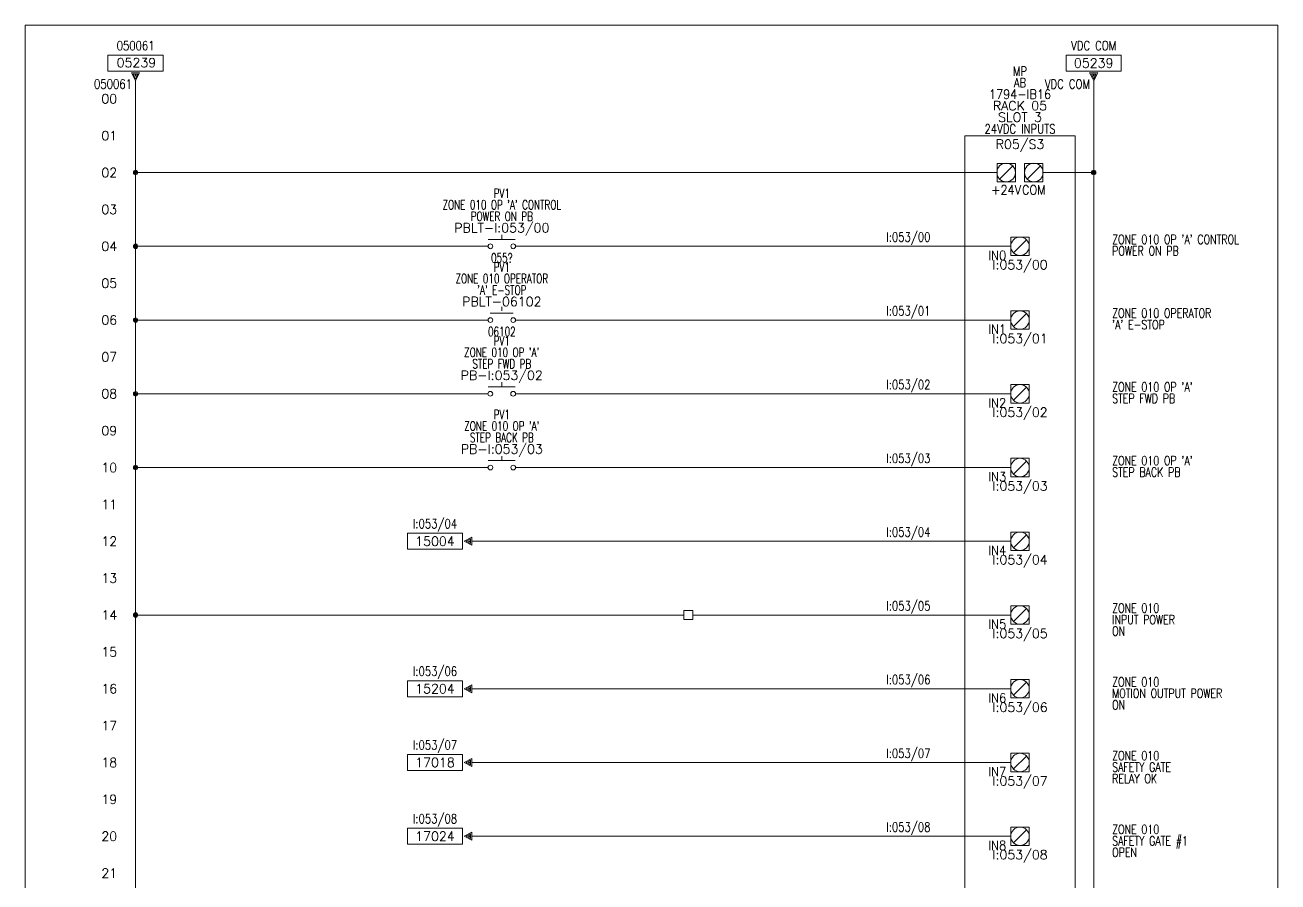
# Model space of a CAD drawing. Header units: inches. Extents: x 0 to 17, y 0 to 23.
# Drawn here: x 0 to 17, y 11.38 to 23 of the extents above; entities that cross this region are included whole.
import ezdxf
from ezdxf.enums import TextEntityAlignment as Align

# ---------------------------------------------------------------- set-up
doc = ezdxf.new("R2010")
doc.units = ezdxf.units.IN
doc.header["$MEASUREMENT"] = 0
doc.layers.get('0').update_dxf_attribs({"lineweight": 5})
for name, color, linetype, lineweight in [('DESC', 1, 'Continuous', 5), ('DESCCHILD', 1, 'Continuous', 5), ('LOC', 252, 'Continuous', 5), ('MISC', 2, 'Continuous', 5), ('SYMS', 7, 'Continuous', 5), ('TAGFIXED', 7, 'Continuous', 5), ('TAGS', 2, 'Continuous', 5), ('TERMS', 2, 'Continuous', 5), ('Title_Block_Info', 2, 'Continuous', 5), ('WIREFIXED', 3, 'Continuous', 5), ('WIRENO', 1, 'Continuous', 5), ('WIRENO_DEST', 1, 'Continuous', 5), ('WIRES', 7, 'Continuous', 5), ('XREF', 1, 'Continuous', 5), ('XREFCHILD', 1, 'Continuous', 5)]:
    doc.layers.add(name, color=color, linetype=linetype, lineweight=lineweight)
doc.styles.get("Standard").update_dxf_attribs({"font": 'romans.shx'})
doc.styles.add('WD', font='romans.shx')

# ---------------------------------------------------------------- blocks, each defined once
blk = doc.blocks.new('WD_MLRH')
at = {"color": 2, "style": 'WD'}
blk.add_attdef('RUNGFIRST', text='', height=0.125, dxfattribs=at).set_placement((-0.25, 0), align=Align.MIDDLE_RIGHT)
at = {"style": 'WD', "flags": 1}
for tag, p in [('RUNGHORV', (-0.25, -0.127)), ('RUNGINC', (-0.25, -0.163)), ('WIRE-START', (-0.25, -0.356)), ('WIREMODE', (-0.25, -0.281)), ('RUNGDIST', (-0.25, -0.2)), ('RUNGCNT', (-0.25, -0.237)), ('WIREFMT', (-0.25, -0.321)), ('WIRE-GSUF', (-0.25, -0.396)), ('PH3SPACE', (-0.25, -0.437))]:
    blk.add_attdef(tag, text='', height=0.025, dxfattribs=at).set_placement(p, align=Align.RIGHT)
blk = doc.blocks.new('WD_WNV')
at = {"linetype": 'Continuous', "style": 'WD', "width": 0.8}
blk.add_attdef('WIRENO', text='', height=0.125, dxfattribs=at).set_placement((-0.05, 0), align=Align.MIDDLE_RIGHT)
blk = doc.blocks.new('HA2S3')
for p, q in [((-0.125, 0.109), (-0.875, 0.109)), ((-0.875, 0.109), (-0.875, -0.109)), ((-0.125, 0.109), (-0.125, -0.109)), ((0, 0.055), (-0.102, 0)), ((-0.102, 0), (0, -0.055)), ((-0.078, 0), (-0.016, 0.031)), ((-0.016, -0.031), (-0.078, 0)), ((-0.047, 0), (-0.031, 0.008)), ((-0.031, -0.008), (-0.047, 0)), ((-0.031, 0.008), (-0.031, -0.008)), ((-0.016, 0.031), (-0.016, -0.031)), ((0, -0.055), (0, 0.055)), ((-0.875, -0.109), (-0.125, -0.109))]:
    blk.add_line(p, q)
at = {"style": 'WD', "width": 0.8, "flags": 8}
for tag, p in [('DESC1', (-0.5, 0.487)), ('WIRENO', (-0.5, 0.3))]:
    blk.add_attdef(tag, text='', height=0.125, dxfattribs=at).set_placement(p, align=Align.TOP_CENTER)
at = {"style": 'WD'}
blk.add_attdef('XREF', text='', height=0.125, dxfattribs=at).set_placement((-0.5, -0.062), align=Align.CENTER)
at = {"style": 'WD', "flags": 1}
for tag, p in [('SIGCODE', (-0.099, 0.066)), ('X1TERM01', (0, 0))]:
    blk.add_attdef(tag, p, '', height=0.01, dxfattribs=at)
blk = doc.blocks.new('WDDOT')
for radius in [0.03, 0.0187, 0.00929]:
    blk.add_circle((0, 0), radius)
blk = doc.blocks.new('HPB21')
for p, q in [((0, 0.178), (0, 0.125)), ((-0.156, 0.094), (0.156, 0.094))]:
    blk.add_line(p, q)
for centre in [(-0.155, 0), (0.155, 0)]:
    blk.add_circle(centre, 0.0322)
at = {"style": 'WD', "width": 0.7}
for tag, p in [('INST', (0, 0.826)), ('LOC', (0, 0.656)), ('DESC1', (0, 0.5)), ('DESC2', (0, 0.344)), ('XREF', (0, -0.219))]:
    blk.add_attdef(tag, text='', height=0.125, dxfattribs=at).set_placement(p, align=Align.CENTER)
at = {"style": 'WD'}
blk.add_attdef('TAG2', text='', height=0.125, dxfattribs=at).set_placement((0, 0.188), align=Align.CENTER)
for tag, p in [('X2LINK', (0, 0.219)), ('X8LINK', (0, 0))]:
    blk.add_attdef(tag, p, '', height=0.01, dxfattribs=at)
for tag, p, flags in [('X4TERM01', (-0.188, 0), 1), ('FAMILY', (0.056, 0.127), 9), ('CONTACT', (0.056, 0.111), 9), ('X1TERM02', (0.188, 0), 1)]:
    blk.add_attdef(tag, p, '', height=0.01, dxfattribs=dict(at, flags=flags))
at = {"linetype": 'Continuous', "style": 'WD', "flags": 8}
blk.add_attdef('TERM01', text='', height=0.125, dxfattribs=at).set_placement((-0.25, -0.031), align=Align.TOP_RIGHT)
blk.add_attdef('TERM02', text='', height=0.125, dxfattribs=at).set_placement((0.25, -0.031), align=Align.TOP_LEFT)
blk = doc.blocks.new('HPB11')
for p, q in [((-0.185, 0.094), (0.18, 0.094)), ((0, 0.156), (0, 0.094))]:
    blk.add_line(p, q)
for centre in [(-0.155, 0), (0.155, 0)]:
    blk.add_circle(centre, 0.0322)
at = {"style": 'WD', "width": 0.7}
for tag, p in [('INST', (0, 0.826)), ('LOC', (0, 0.656)), ('DESC1', (0, 0.5)), ('DESC2', (0, 0.344)), ('XREF', (0, -0.219))]:
    blk.add_attdef(tag, text='', height=0.125, dxfattribs=at).set_placement(p, align=Align.CENTER)
at = {"style": 'WD'}
blk.add_attdef('TAG1', text='', height=0.125, dxfattribs=at).set_placement((0, 0.188), align=Align.CENTER)
for tag, p in [('X2LINK', (0, 0.219)), ('X8LINK', (0, 0))]:
    blk.add_attdef(tag, p, '', height=0.01, dxfattribs=at)
for tag, p, flags in [('X4TERM01', (-0.188, 0), 1), ('X1TERM02', (0.188, 0), 1), ('FAMILY', (0.205, 0.152), 9), ('CONTACT', (0.205, 0.136), 1)]:
    blk.add_attdef(tag, p, '', height=0.01, dxfattribs=dict(at, flags=flags))
at = {"linetype": 'Continuous', "style": 'WD', "flags": 9}
for tag, p in [('ASSYCODE', (0.23, 0.071)), ('MFG', (0.228, 0.089)), ('CAT', (0.23, 0.108))]:
    blk.add_attdef(tag, text='', height=0.01, dxfattribs=at).set_placement(p, align=Align.CENTER)
at = {"linetype": 'Continuous', "style": 'WD', "flags": 8}
blk.add_attdef('TERM01', text='', height=0.125, dxfattribs=at).set_placement((-0.25, -0.031), align=Align.TOP_RIGHT)
blk.add_attdef('TERM02', text='', height=0.125, dxfattribs=at).set_placement((0.25, -0.031), align=Align.TOP_LEFT)
blk = doc.blocks.new('HPB11L')
for p, q in [((-0.185, 0.094), (0.18, 0.094)), ((0, 0.156), (0, 0.094))]:
    blk.add_line(p, q)
for centre in [(-0.155, 0), (0.155, 0)]:
    blk.add_circle(centre, 0.0322)
at = {"style": 'WD', "width": 0.7}
for tag, p in [('INST', (0, 0.826)), ('LOC', (0, 0.656)), ('DESC1', (0, 0.5)), ('DESC2', (0, 0.344)), ('XREF', (0, -0.219))]:
    blk.add_attdef(tag, text='', height=0.125, dxfattribs=at).set_placement(p, align=Align.CENTER)
at = {"style": 'WD'}
blk.add_attdef('TAG1', text='', height=0.125, dxfattribs=at).set_placement((0, 0.188), align=Align.CENTER)
for tag, p in [('X2LINK', (0, 0.219)), ('X8LINK', (0, 0))]:
    blk.add_attdef(tag, p, '', height=0.01, dxfattribs=at)
for tag, p, flags in [('X4TERM01', (-0.188, 0), 1), ('X1TERM02', (0.188, 0), 1), ('FAMILY', (0.205, 0.152), 9), ('CONTACT', (0.205, 0.136), 1)]:
    blk.add_attdef(tag, p, '', height=0.01, dxfattribs=dict(at, flags=flags))
at = {"linetype": 'Continuous', "style": 'WD', "flags": 9}
for tag, p in [('ASSYCODE', (0.233, 0.073)), ('MFG', (0.228, 0.089)), ('CAT', (0.23, 0.108))]:
    blk.add_attdef(tag, text='', height=0.01, dxfattribs=at).set_placement(p, align=Align.CENTER)
at = {"linetype": 'Continuous', "style": 'WD', "flags": 8}
blk.add_attdef('TERM01', text='', height=0.125, dxfattribs=at).set_placement((-0.25, -0.031), align=Align.TOP_RIGHT)
blk.add_attdef('TERM02', text='', height=0.125, dxfattribs=at).set_placement((0.25, -0.031), align=Align.TOP_LEFT)
blk = doc.blocks.new('PLCIO_E52A')
at = {"layer": 'SYMS'}
for p, q in [((0.75, 0.5), (-0.75, 0.5)), ((-0.75, 0.5), (-0.75, -16.375)), ((0.75, -16.375), (0.75, 0.5)), ((-0.312, 0.125), (-0.062, 0.125)), ((-0.312, -0.125), (-0.312, 0.125)), ((-0.098, 0.089), (-0.277, -0.089)), ((-0.062, 0.125), (-0.062, -0.125)), ((0.062, 0.125), (0.312, 0.125)), ((0.062, -0.125), (0.062, 0.125)), ((0.277, 0.089), (0.098, -0.089)), ((0.312, 0.125), (0.312, -0.125)), ((-0.062, -0.125), (-0.312, -0.125)), ((0.312, -0.125), (0.062, -0.125)), ((-0.125, -0.875), (0.125, -0.875)), ((-0.125, -1.125), (-0.125, -0.875)), ((-0.125, -0.875), (0.125, -0.875)), ((-0.125, -1.125), (-0.125, -0.875)), ((0.088, -0.912), (-0.088, -1.088)), ((0.125, -0.875), (0.125, -1.125)), ((0.125, -0.875), (0.125, -1.125)), ((0.125, -1.125), (-0.125, -1.125)), ((0.125, -1.125), (-0.125, -1.125)), ((-0.125, -1.875), (0.125, -1.875)), ((-0.125, -2.125), (-0.125, -1.875)), ((-0.125, -1.875), (0.125, -1.875)), ((-0.125, -2.125), (-0.125, -1.875)), ((0.088, -1.912), (-0.088, -2.088)), ((0.125, -1.875), (0.125, -2.125)), ((0.125, -1.875), (0.125, -2.125)), ((0.125, -2.125), (-0.125, -2.125)), ((0.125, -2.125), (-0.125, -2.125)), ((-0.125, -2.875), (0.125, -2.875)), ((-0.125, -3.125), (-0.125, -2.875)), ((-0.125, -2.875), (0.125, -2.875)), ((-0.125, -3.125), (-0.125, -2.875)), ((0.125, -2.875), (0.125, -3.125)), ((0.125, -2.875), (0.125, -3.125)), ((0.088, -2.912), (-0.088, -3.088)), ((0.125, -3.125), (-0.125, -3.125)), ((0.125, -3.125), (-0.125, -3.125)), ((-0.125, -3.875), (0.125, -3.875)), ((-0.125, -4.125), (-0.125, -3.875)), ((-0.125, -3.875), (0.125, -3.875)), ((-0.125, -4.125), (-0.125, -3.875)), ((0.125, -3.875), (0.125, -4.125)), ((0.125, -3.875), (0.125, -4.125)), ((0.088, -3.912), (-0.088, -4.088)), ((0.125, -4.125), (-0.125, -4.125)), ((0.125, -4.125), (-0.125, -4.125)), ((-0.125, -4.875), (0.125, -4.875)), ((-0.125, -5.125), (-0.125, -4.875)), ((-0.125, -4.875), (0.125, -4.875)), ((-0.125, -5.125), (-0.125, -4.875)), ((0.088, -4.912), (-0.088, -5.088)), ((0.125, -4.875), (0.125, -5.125)), ((0.125, -4.875), (0.125, -5.125)), ((0.125, -5.125), (-0.125, -5.125)), ((0.125, -5.125), (-0.125, -5.125)), ((-0.125, -5.875), (0.125, -5.875)), ((-0.125, -6.125), (-0.125, -5.875)), ((-0.125, -5.875), (0.125, -5.875)), ((-0.125, -6.125), (-0.125, -5.875)), ((0.088, -5.912), (-0.088, -6.088)), ((0.125, -5.875), (0.125, -6.125)), ((0.125, -5.875), (0.125, -6.125)), ((0.125, -6.125), (-0.125, -6.125)), ((0.125, -6.125), (-0.125, -6.125)), ((-0.125, -6.875), (0.125, -6.875)), ((-0.125, -7.125), (-0.125, -6.875)), ((-0.125, -6.875), (0.125, -6.875)), ((-0.125, -7.125), (-0.125, -6.875)), ((0.088, -6.912), (-0.088, -7.088)), ((0.125, -6.875), (0.125, -7.125)), ((0.125, -6.875), (0.125, -7.125)), ((0.125, -7.125), (-0.125, -7.125)), ((0.125, -7.125), (-0.125, -7.125)), ((-0.125, -7.875), (0.125, -7.875)), ((-0.125, -8.125), (-0.125, -7.875)), ((-0.125, -7.875), (0.125, -7.875)), ((-0.125, -8.125), (-0.125, -7.875)), ((0.088, -7.912), (-0.088, -8.088)), ((0.125, -7.875), (0.125, -8.125)), ((0.125, -7.875), (0.125, -8.125)), ((0.125, -8.125), (-0.125, -8.125)), ((0.125, -8.125), (-0.125, -8.125)), ((-0.125, -8.875), (0.125, -8.875)), ((-0.125, -9.125), (-0.125, -8.875)), ((-0.125, -8.875), (0.125, -8.875)), ((-0.125, -9.125), (-0.125, -8.875)), ((0.088, -8.912), (-0.088, -9.088)), ((0.125, -8.875), (0.125, -9.125)), ((0.125, -8.875), (0.125, -9.125)), ((0.125, -9.125), (-0.125, -9.125)), ((0.125, -9.125), (-0.125, -9.125))]:
    blk.add_line(p, q, dxfattribs=at)
for centre, radius in [((-0.188, 0), 0.126), ((0.188, 0), 0.126), ((0, -1), 0.125), ((0, -2), 0.125), ((0, -3), 0.125), ((0, -4), 0.125), ((0, -5), 0.125), ((0, -6), 0.125), ((0, -7), 0.125), ((0, -8), 0.125), ((0, -9), 0.125)]:
    blk.add_circle(centre, radius, dxfattribs=at)
at = {"layer": 'SYMS', "style": 'WD'}
for tag, width, p in [('INST', 0.8, (0, 1.482)), ('LOC', 0.8, (0, 1.312)), ('MFG', 0.8, (0, 1.156)), ('CAT', 0.9, (0, 1)), ('DESC', 0.8, (0, 0.53)), ('TERM01L', 0.75, (-0.188, 0.156)), ('TERM01R', 0.75, (0.188, 0.156)), ('TERM02', 0.9, (0, -0.812)), ('TERM03', 0.9, (0, -1.812)), ('TERM04', 0.9, (0, -2.812)), ('TERM05', 0.9, (0, -3.812)), ('TERM06', 0.9, (0, -4.812)), ('TERM07', 0.9, (0, -5.812)), ('TERM08', 0.9, (0, -6.812)), ('TERM09', 0.9, (0, -7.812)), ('TERM10', 0.9, (0, -8.812)), ('TERM11', 0.9, (0, -9.812)), ('TERM12', 0.9, (0, -10.812)), ('TERM13', 0.9, (0, -11.812)), ('TERM14', 0.9, (0, -12.812)), ('TERM15', 0.9, (0, -13.812)), ('TERM16', 0.9, (0, -14.812)), ('TERM17', 0.9, (0, -15.812))]:
    blk.add_attdef(tag, text='', height=0.125, dxfattribs=dict(at, width=width)).set_placement(p, align=Align.CENTER)
at = {"layer": 'SYMS', "linetype": 'Continuous', "style": 'WD', "flags": 9}
blk.add_attdef('ASSYCODE', text='', height=0.01, dxfattribs=at).set_placement((0.23, 1.071), align=Align.CENTER)
at = {"layer": 'SYMS', "style": 'WD'}
for tag, p in [('LINE1', (0, 0.844)), ('LINE2', (0, 0.688)), ('TAG', (0, 0.322))]:
    blk.add_attdef(tag, text='', height=0.125, dxfattribs=at).set_placement(p, align=Align.CENTER)
at = {"layer": 'SYMS', "style": 'WD', "flags": 1}
for tag, p in [('X4TERM01L', (-0.312, 0)), ('X1TERM01R', (0.312, 0)), ('X4TERM02', (-0.125, -1)), ('X4TERM03', (-0.125, -2)), ('X4TERM04', (-0.125, -3)), ('X4TERM05', (-0.125, -4)), ('X4TERM06', (-0.125, -5)), ('X4TERM07', (-0.125, -6)), ('X4TERM08', (-0.125, -7)), ('X4TERM09', (-0.125, -8)), ('X4TERM10', (-0.125, -9)), ('X4TERM11', (-0.125, -10)), ('X4TERM12', (-0.125, -11)), ('X4TERM13', (-0.125, -12)), ('X4TERM14', (-0.125, -13)), ('X4TERM15', (-0.125, -14)), ('X4TERM16', (-0.125, -15)), ('X4TERM17', (-0.125, -16))]:
    blk.add_attdef(tag, p, '', height=0.01, dxfattribs=at)
at = {"layer": 'SYMS', "style": 'WD', "width": 0.9}
for tag, p in [('TERMDESC01L', (-0.188, -0.172)), ('TERMDESC01R', (0.188, -0.172))]:
    blk.add_attdef(tag, text='', height=0.125, dxfattribs=at).set_placement(p, align=Align.TOP_CENTER)
for tag, p in [('DESCA02', (1.25, -0.969)), ('DESCB02', (1.25, -1.125)), ('DESCC02', (1.25, -1.281)), ('DESCD02', (1.25, -1.438)), ('DESCE02', (1.25, -1.594)), ('DESCA03', (1.25, -1.969)), ('DESCB03', (1.25, -2.125)), ('DESCC03', (1.25, -2.281)), ('DESCD03', (1.25, -2.438)), ('DESCE03', (1.25, -2.594)), ('DESCA04', (1.25, -2.969)), ('DESCB04', (1.25, -3.125)), ('DESCC04', (1.25, -3.281)), ('DESCD04', (1.25, -3.438)), ('DESCE04', (1.25, -3.594)), ('DESCA05', (1.25, -3.969)), ('DESCB05', (1.25, -4.125)), ('DESCC05', (1.25, -4.281)), ('DESCD05', (1.25, -4.438)), ('DESCE05', (1.25, -4.594)), ('DESCA06', (1.25, -4.969)), ('DESCB06', (1.25, -5.125)), ('DESCC06', (1.25, -5.281)), ('DESCD06', (1.25, -5.438)), ('DESCE06', (1.25, -5.594)), ('DESCA07', (1.25, -5.969)), ('DESCB07', (1.25, -6.125)), ('DESCC07', (1.25, -6.281)), ('DESCD07', (1.25, -6.438)), ('DESCE07', (1.25, -6.594)), ('DESCA08', (1.25, -6.969)), ('DESCB08', (1.25, -7.125)), ('DESCC08', (1.25, -7.281)), ('DESCD08', (1.25, -7.438)), ('DESCE08', (1.25, -7.594)), ('DESCA09', (1.25, -7.969)), ('DESCB09', (1.25, -8.125)), ('DESCC09', (1.25, -8.281)), ('DESCD09', (1.25, -8.438)), ('DESCE09', (1.25, -8.594)), ('DESCA10', (1.25, -8.969)), ('DESCB10', (1.25, -9.125)), ('DESCC10', (1.25, -9.281)), ('DESCD10', (1.25, -9.438)), ('DESCE10', (1.25, -9.594)), ('DESCA11', (1.25, -9.969)), ('DESCB11', (1.25, -10.125)), ('DESCC11', (1.25, -10.281)), ('DESCD11', (1.25, -10.438)), ('DESCE11', (1.25, -10.594)), ('DESCA12', (1.25, -10.969)), ('DESCB12', (1.25, -11.125)), ('DESCC12', (1.25, -11.281)), ('DESCD12', (1.25, -11.438)), ('DESCE12', (1.25, -11.594)), ('DESCA13', (1.25, -11.969)), ('DESCB13', (1.25, -12.125)), ('DESCC13', (1.25, -12.281)), ('DESCD13', (1.25, -12.438)), ('DESCE13', (1.25, -12.594)), ('DESCA14', (1.25, -12.969)), ('DESCB14', (1.25, -13.125)), ('DESCC14', (1.25, -13.281)), ('DESCD14', (1.25, -13.438)), ('DESCE14', (1.25, -13.594)), ('DESCA15', (1.25, -13.969)), ('DESCB15', (1.25, -14.125)), ('DESCC15', (1.25, -14.281)), ('DESCD15', (1.25, -14.438)), ('DESCE15', (1.25, -14.594)), ('DESCA16', (1.25, -14.969)), ('DESCB16', (1.25, -15.125)), ('DESCC16', (1.25, -15.281)), ('DESCD16', (1.25, -15.438)), ('DESCE16', (1.25, -15.594)), ('DESCA17', (1.25, -15.969)), ('DESCB17', (1.25, -16.125)), ('DESCC17', (1.25, -16.281)), ('DESCD17', (1.25, -16.438)), ('DESCE17', (1.25, -16.594))]:
    blk.add_attdef(tag, p, '', height=0.125, dxfattribs=at)
for tag, p in [('TERMDESC02', (-0.188, -1.062)), ('TERMDESC03', (-0.188, -2.062)), ('TERMDESC04', (-0.188, -3.062)), ('TERMDESC05', (-0.188, -4.062)), ('TERMDESC06', (-0.188, -5.062)), ('TERMDESC07', (-0.188, -6.062)), ('TERMDESC08', (-0.188, -7.062)), ('TERMDESC09', (-0.188, -8.062)), ('TERMDESC10', (-0.188, -9.062)), ('TERMDESC11', (-0.188, -10.062)), ('TERMDESC12', (-0.188, -11.062)), ('TERMDESC13', (-0.188, -12.062)), ('TERMDESC14', (-0.188, -13.062)), ('TERMDESC15', (-0.188, -14.062)), ('TERMDESC16', (-0.188, -15.062)), ('TERMDESC17', (-0.188, -16.062))]:
    blk.add_attdef(tag, text='', height=0.125, dxfattribs=at).set_placement(p, align=Align.TOP_RIGHT)
at = {"layer": 'SYMS', "style": 'WD'}
for tag, p in [('TAGA02', (0, -1.188)), ('TAGA03', (0, -2.188)), ('TAGA04', (0, -3.188)), ('TAGA05', (0, -4.188)), ('TAGA06', (0, -5.188)), ('TAGA07', (0, -6.188)), ('TAGA08', (0, -7.188)), ('TAGA09', (0, -8.188)), ('TAGA10', (0, -9.188)), ('TAGA11', (0, -10.188)), ('TAGA12', (0, -11.188)), ('TAGA13', (0, -12.188)), ('TAGA14', (0, -13.188)), ('TAGA15', (0, -14.188)), ('TAGA16', (0, -15.188)), ('TAGA17', (0, -16.188))]:
    blk.add_attdef(tag, text='', height=0.125, dxfattribs=at).set_placement(p, align=Align.TOP_CENTER)
blk = doc.blocks.new('WD_WNH')
at = {"linetype": 'Continuous', "style": 'WD', "width": 0.8}
blk.add_attdef('WIRENO', text='', height=0.125, dxfattribs=at).set_placement((0, 0.0625), align=Align.CENTER)
blk = doc.blocks.new('HT1001')
for p, q in [((-0.062, 0.062), (0.062, 0.062)), ((-0.062, -0.062), (-0.062, 0.062)), ((0.062, 0.062), (0.062, -0.062)), ((0.062, -0.062), (-0.062, -0.062))]:
    blk.add_line(p, q)
at = {"style": 'WD', "width": 0.7}
for tag, p in [('INST', (0.062, 0.42)), ('LOC', (0.062, 0.25))]:
    blk.add_attdef(tag, p, '', height=0.125, dxfattribs=at)
at = {"linetype": 'Continuous', "style": 'WD'}
for tag, p, height, width, flags in [('TERM01', (0.062, 0.094), 0.125, 0.8, 8), ('TAGSTRIP', (0.05, -0.229), 0.125, 0.9, 8), ('CAT', (0.213, -0.406), 0.109, 0.8, 1)]:
    blk.add_attdef(tag, p, '', height=height, dxfattribs=dict(at, width=width, flags=flags))
at = {"style": 'WD', "flags": 1}
for tag, p, height in [('X4TERM01', (-0.062, 0), 0.01), ('X4TERMDESC01', (-0.055, -0.023), 0.025), ('X2TERMDESC01', (-0.006, 0.029), 0.025), ('X2TERM01', (0, 0.062), 0.01), ('X1TERMDESC01', (0.039, 0.007), 0.025), ('X1TERM01', (0.062, 0), 0.01), ('X8TERM01', (0, -0.062), 0.01), ('X8TERMDESC01', (0, -0.054), 0.025)]:
    blk.add_attdef(tag, p, '', height=height, dxfattribs=at)
at = {"linetype": 'Continuous', "style": 'WD', "width": 0.8, "flags": 1}
blk.add_attdef('MFG', text='', height=0.109, dxfattribs=at).set_placement((0.088, -0.406), align=Align.RIGHT)
at = {"style": 'WD', "width": 0.7, "flags": 1}
blk.add_attdef('ASSYCODE', (0.062, -0.281), '', height=0.01, dxfattribs=at)
blk = doc.blocks.new('TB_P')
at = {"color": 5, "linetype": 'Continuous'}
blk.add_lwpolyline([(0, 0), (17, 0), (17, 23), (0, 23)], close=True, dxfattribs=at)
at = {"color": 2, "linetype": 'Continuous', "style": 'WD', "flags": 1}
for tag, p in [('REV1_NO', (1.734, 3.29)), ('REV1_BY', (7.303, 3.29)), ('REV1_DATE', (9.562, 3.29)), ('REV2_NO', (1.734, 3.04)), ('REV2_BY', (7.303, 3.04)), ('REV2_DATE', (9.562, 3.04)), ('REV3_NO', (1.734, 2.79)), ('REV3_BY', (7.303, 2.79)), ('REV3_DATE', (9.562, 2.79)), ('REV4_NO', (1.734, 2.54)), ('REV4_BY', (7.303, 2.54)), ('REV4_DATE', (9.562, 2.54)), ('REV5_NO', (1.734, 2.29)), ('REV5_BY', (7.303, 2.29)), ('REV5_DATE', (9.562, 2.29)), ('REV6_NO', (1.734, 2.04)), ('REV6_BY', (7.303, 2.04)), ('REV6_DATE', (9.562, 2.04)), ('REV7_NO', (1.734, 1.79)), ('REV7_BY', (7.303, 1.79)), ('REV7_DATE', (9.562, 1.79)), ('REV8_NO', (1.734, 1.54)), ('REV8_BY', (7.303, 1.54)), ('REV8_DATE', (9.562, 1.54)), ('REV9_NO', (1.734, 1.29)), ('REV9_BY', (7.303, 1.29)), ('REV9_DATE', (9.562, 1.29))]:
    blk.add_attdef(tag, text='', height=0.15, dxfattribs=at).set_placement(p, align=Align.MIDDLE_CENTER)
for tag, p in [('REV1_CHANGE', (2.292, 3.29)), ('REV2_CHANGE', (2.292, 3.04)), ('REV3_CHANGE', (2.292, 2.79)), ('REV4_CHANGE', (2.292, 2.54)), ('REV5_CHANGE', (2.292, 2.29)), ('REV6_CHANGE', (2.292, 2.04)), ('REV7_CHANGE', (2.292, 1.79)), ('REV8_CHANGE', (2.292, 1.54)), ('REV9_CHANGE', (2.292, 1.29))]:
    blk.add_attdef(tag, text='', height=0.15, dxfattribs=at).set_placement(p, align=Align.MIDDLE_LEFT)
at = {"layer": 'Title_Block_Info', "ltscale": 0.1}
for tag, p in [('CUSTOMER', (6.842, 0.833)), ('JOB DESCRIPTION LINE', (6.842, 0.5)), ('DRAWING DESCRIPTION', (6.842, 0.167))]:
    blk.add_attdef(tag, text='', height=0.15, dxfattribs=at).set_placement(p, align=Align.MIDDLE_LEFT)
at = {"layer": 'Title_Block_Info', "ltscale": 0.1, "style": 'WD'}
for tag, p in [('JOB #', (12.752, 0.833)), ('SEC. NO.', (14.75, 0.833)), ('SHT. NO.', (16.312, 0.833)), ('NAME', (12.795, 0.5)), ('REV', (16.194, 0.5))]:
    blk.add_attdef(tag, text='', height=0.125, dxfattribs=at).set_placement(p, align=Align.MIDDLE_CENTER)
blk.add_attdef('DATE', text='', height=0.125, dxfattribs=at).set_placement((15.188, 0.5), align=Align.MIDDLE_RIGHT)
blk.add_attdef('FILE NUMBER', text='', height=0.125, dxfattribs=at).set_placement((12.591, 0.167), align=Align.MIDDLE_LEFT)
blk = doc.blocks.new('HA2D2')
for p, q in [((0.375, 0.344), (-0.375, 0.344)), ((-0.375, 0.344), (-0.375, 0.125)), ((0.375, 0.125), (0.375, 0.344)), ((-0.375, 0.125), (0.375, 0.125)), ((0.055, 0.102), (-0.055, 0.102)), ((-0.055, 0.102), (0, 0)), ((0, 0.023), (-0.031, 0.086)), ((-0.031, 0.086), (0.031, 0.086)), ((0, 0.055), (-0.008, 0.07)), ((-0.008, 0.07), (0.008, 0.07)), ((0, 0), (0.055, 0.102)), ((0.031, 0.086), (0, 0.023)), ((0.008, 0.07), (0, 0.055))]:
    blk.add_line(p, q)
at = {"style": 'WD', "width": 0.8, "flags": 8}
for tag, p in [('DESC1', (0, 0.722)), ('WIRENO', (0, 0.534))]:
    blk.add_attdef(tag, text='', height=0.125, dxfattribs=at).set_placement(p, align=Align.TOP_CENTER)
at = {"style": 'WD'}
blk.add_attdef('XREF', text='', height=0.125, dxfattribs=at).set_placement((0, 0.172), align=Align.CENTER)
at = {"style": 'WD', "flags": 1}
for tag, p in [('X8TERM01', (0, 0)), ('SIGCODE', (0.088, 0.066))]:
    blk.add_attdef(tag, p, '', height=0.01, dxfattribs=at)

msp = doc.modelspace()

# ---------------------------------------------------------------- linework, layer by layer
at = {"layer": 'WIRES'}
for p, q in [((1.5, 22.25), (1.5, 2.25)), ((14.5, 22.25), (14.5, 2.25)), ((1.5, 21), (13.188, 21)), ((13.812, 21), (14.5, 21)), ((1.5, 20), (6.281, 20)), ((6.656, 20), (13.375, 20)), ((1.5, 19), (6.281, 19)), ((6.656, 19), (13.375, 19)), ((1.5, 18), (6.281, 18)), ((6.656, 18), (13.375, 18)), ((1.5, 17), (6.281, 17)), ((6.656, 17), (13.375, 17)), ((13.375, 16), (6.062, 16)), ((8.938, 15), (1.5, 15)), ((13.375, 15), (9.062, 15)), ((13.375, 14), (6.062, 14)), ((13.375, 13), (6.062, 13)), ((13.375, 12), (6.062, 12))]:
    msp.add_line(p, q, dxfattribs=at)

# ---------------------------------------------------------------- block references
msp.add_blockref('TB_P', (0, 0))
ref = msp.add_blockref('PLCIO_E52A', (13.5, 21))
ref.add_attrib('TERMDESC01L', '+24V', dxfattribs={"layer": 'TERMS', "height": 0.125, "style": 'WD', "width": 0.9}).set_placement((13.312, 20.828), align=Align.TOP_CENTER)
ref.add_attrib('TERMDESC01R', 'COM', dxfattribs={"layer": 'TERMS', "height": 0.125, "style": 'WD', "width": 0.9}).set_placement((13.688, 20.828), align=Align.TOP_CENTER)
ref.add_attrib('CAT', '1794-IB16', dxfattribs={"layer": 'MISC', "height": 0.125, "style": 'WD', "width": 0.9}).set_placement((13.5, 22), align=Align.CENTER)
ref.add_attrib('TAG', 'R05/S3', dxfattribs={"layer": 'TAGS', "height": 0.125, "style": 'WD'}).set_placement((13.5, 21.322), align=Align.CENTER)
ref.add_attrib('LINE1', 'RACK 05', dxfattribs={"layer": 'MISC', "height": 0.125, "style": 'WD'}).set_placement((13.5, 21.844), align=Align.CENTER)
ref.add_attrib('DESC', '24VDC INPUTS', dxfattribs={"layer": 'DESC', "height": 0.125, "style": 'WD', "width": 0.8}).set_placement((13.5, 21.53), align=Align.CENTER)
ref.add_attrib('LINE2', 'SLOT 3', dxfattribs={"layer": 'MISC', "height": 0.125, "style": 'WD'}).set_placement((13.5, 21.688), align=Align.CENTER)
ref.add_attrib('MFG', 'AB', dxfattribs={"layer": 'MISC', "height": 0.125, "style": 'WD', "width": 0.8}).set_placement((13.5, 22.156), align=Align.CENTER)
ref.add_attrib('LOC', 'MP', dxfattribs={"layer": 'LOC', "height": 0.125, "style": 'WD', "width": 0.8}).set_placement((13.5, 22.312), align=Align.CENTER)
ref.add_attrib('TAGA02', 'I:053/00', dxfattribs={"layer": 'TAGS', "height": 0.125, "style": 'WD'}).set_placement((13.5, 19.812), align=Align.TOP_CENTER)
ref.add_attrib('DESCA02', "ZONE 010 OP 'A' CONTROL", (14.75, 20.031), dxfattribs={"layer": 'DESC', "height": 0.125, "style": 'WD', "width": 0.75})
ref.add_attrib('DESCB02', 'POWER ON PB', (14.75, 19.875), dxfattribs={"layer": 'DESC', "height": 0.125, "style": 'WD', "width": 0.75})
ref.add_attrib('TERMDESC02', 'IN0', dxfattribs={"layer": 'TERMS', "height": 0.125, "style": 'WD', "width": 0.9}).set_placement((13.312, 19.938), align=Align.TOP_RIGHT)
ref.add_attrib('TAGA03', 'I:053/01', dxfattribs={"layer": 'TAGS', "height": 0.125, "style": 'WD'}).set_placement((13.5, 18.812), align=Align.TOP_CENTER)
ref.add_attrib('DESCA03', 'ZONE 010 OPERATOR', (14.75, 19.031), dxfattribs={"layer": 'DESC', "height": 0.125, "style": 'WD', "width": 0.75})
ref.add_attrib('DESCB03', "'A' E-STOP", (14.75, 18.875), dxfattribs={"layer": 'DESC', "height": 0.125, "style": 'WD', "width": 0.75})
ref.add_attrib('TERMDESC03', 'IN1', dxfattribs={"layer": 'TERMS', "height": 0.125, "style": 'WD', "width": 0.9}).set_placement((13.312, 18.938), align=Align.TOP_RIGHT)
ref.add_attrib('TAGA04', 'I:053/02', dxfattribs={"layer": 'TAGS', "height": 0.125, "style": 'WD'}).set_placement((13.5, 17.812), align=Align.TOP_CENTER)
ref.add_attrib('DESCA04', "ZONE 010 OP 'A'", (14.75, 18.031), dxfattribs={"layer": 'DESC', "height": 0.125, "style": 'WD', "width": 0.75})
ref.add_attrib('DESCB04', 'STEP FWD PB', (14.75, 17.875), dxfattribs={"layer": 'DESC', "height": 0.125, "style": 'WD', "width": 0.75})
ref.add_attrib('TERMDESC04', 'IN2', dxfattribs={"layer": 'TERMS', "height": 0.125, "style": 'WD', "width": 0.9}).set_placement((13.312, 17.938), align=Align.TOP_RIGHT)
ref.add_attrib('TAGA05', 'I:053/03', dxfattribs={"layer": 'TAGS', "height": 0.125, "style": 'WD'}).set_placement((13.5, 16.812), align=Align.TOP_CENTER)
ref.add_attrib('DESCA05', "ZONE 010 OP 'A'", (14.75, 17.031), dxfattribs={"layer": 'DESC', "height": 0.125, "style": 'WD', "width": 0.75})
ref.add_attrib('DESCB05', 'STEP BACK PB', (14.75, 16.875), dxfattribs={"layer": 'DESC', "height": 0.125, "style": 'WD', "width": 0.75})
ref.add_attrib('TERMDESC05', 'IN3', dxfattribs={"layer": 'TERMS', "height": 0.125, "style": 'WD', "width": 0.9}).set_placement((13.312, 16.938), align=Align.TOP_RIGHT)
ref.add_attrib('TAGA06', 'I:053/04', dxfattribs={"layer": 'TAGS', "height": 0.125, "style": 'WD'}).set_placement((13.5, 15.812), align=Align.TOP_CENTER)
ref.add_attrib('TERMDESC06', 'IN4', dxfattribs={"layer": 'TERMS', "height": 0.125, "style": 'WD', "width": 0.9}).set_placement((13.312, 15.938), align=Align.TOP_RIGHT)
ref.add_attrib('TAGA07', 'I:053/05', dxfattribs={"layer": 'TAGS', "height": 0.125, "style": 'WD'}).set_placement((13.5, 14.812), align=Align.TOP_CENTER)
ref.add_attrib('DESCA07', 'ZONE 010', (14.75, 15.031), dxfattribs={"layer": 'DESC', "height": 0.125, "style": 'WD', "width": 0.75})
ref.add_attrib('DESCB07', 'INPUT POWER', (14.75, 14.875), dxfattribs={"layer": 'DESC', "height": 0.125, "style": 'WD', "width": 0.75})
ref.add_attrib('TERMDESC07', 'IN5', dxfattribs={"layer": 'TERMS', "height": 0.125, "style": 'WD', "width": 0.9}).set_placement((13.312, 14.938), align=Align.TOP_RIGHT)
ref.add_attrib('DESCC07', 'ON', (14.75, 14.719), dxfattribs={"layer": 'DESC', "height": 0.125, "style": 'WD', "width": 0.75})
ref.add_attrib('TAGA08', 'I:053/06', dxfattribs={"layer": 'TAGS', "height": 0.125, "style": 'WD'}).set_placement((13.5, 13.812), align=Align.TOP_CENTER)
ref.add_attrib('DESCA08', 'ZONE 010', (14.75, 14.031), dxfattribs={"layer": 'DESC', "height": 0.125, "style": 'WD', "width": 0.75})
ref.add_attrib('DESCB08', 'MOTION OUTPUT POWER', (14.75, 13.875), dxfattribs={"layer": 'DESC', "height": 0.125, "style": 'WD', "width": 0.75})
ref.add_attrib('TERMDESC08', 'IN6', dxfattribs={"layer": 'TERMS', "height": 0.125, "style": 'WD', "width": 0.9}).set_placement((13.312, 13.938), align=Align.TOP_RIGHT)
ref.add_attrib('DESCC08', 'ON', (14.75, 13.719), dxfattribs={"layer": 'DESC', "height": 0.125, "style": 'WD', "width": 0.75})
ref.add_attrib('TAGA09', 'I:053/07', dxfattribs={"layer": 'TAGS', "height": 0.125, "style": 'WD'}).set_placement((13.5, 12.812), align=Align.TOP_CENTER)
ref.add_attrib('DESCA09', 'ZONE 010', (14.75, 13.031), dxfattribs={"layer": 'DESC', "height": 0.125, "style": 'WD', "width": 0.75})
ref.add_attrib('DESCB09', 'SAFETY GATE', (14.75, 12.875), dxfattribs={"layer": 'DESC', "height": 0.125, "style": 'WD', "width": 0.75})
ref.add_attrib('TERMDESC09', 'IN7', dxfattribs={"layer": 'TERMS', "height": 0.125, "style": 'WD', "width": 0.9}).set_placement((13.312, 12.938), align=Align.TOP_RIGHT)
ref.add_attrib('DESCC09', 'RELAY OK', (14.75, 12.719), dxfattribs={"layer": 'DESC', "height": 0.125, "style": 'WD', "width": 0.75})
ref.add_attrib('TAGA10', 'I:053/08', dxfattribs={"layer": 'TAGS', "height": 0.125, "style": 'WD'}).set_placement((13.5, 11.812), align=Align.TOP_CENTER)
ref.add_attrib('DESCA10', 'ZONE 010', (14.75, 12.031), dxfattribs={"layer": 'DESC', "height": 0.125, "style": 'WD', "width": 0.75})
ref.add_attrib('DESCB10', 'SAFETY GATE #1', (14.75, 11.875), dxfattribs={"layer": 'DESC', "height": 0.125, "style": 'WD', "width": 0.75})
ref.add_attrib('TERMDESC10', 'IN8', dxfattribs={"layer": 'TERMS', "height": 0.125, "style": 'WD', "width": 0.9}).set_placement((13.312, 11.938), align=Align.TOP_RIGHT)
ref.add_attrib('DESCC10', 'OPEN', (14.75, 11.719), dxfattribs={"layer": 'DESC', "height": 0.125, "style": 'WD', "width": 0.75})
msp.add_blockref('WD_MLRH', (1.5, 22)).add_auto_attribs({'RUNGFIRST': '00'})
at = {"layer": 'SYMS'}
ref = msp.add_blockref('HA2D2', (1.5, 22.25), dxfattribs=at)
ref.add_attrib('XREF', '05239', dxfattribs={"layer": 'XREF', "height": 0.125, "style": 'WD'}).set_placement((1.511, 22.428), align=Align.CENTER)
ref.add_attrib('WIRENO', '050061', dxfattribs={"layer": 'WIRENO_DEST', "height": 0.125, "style": 'WD', "width": 0.8, "flags": 8}).set_placement((1.5, 22.784), align=Align.TOP_CENTER)
ref = msp.add_blockref('HA2D2', (14.5, 22.25), dxfattribs=at)
ref.add_attrib('XREF', '05239', dxfattribs={"layer": 'XREF', "height": 0.125, "style": 'WD'}).set_placement((14.5, 22.422), align=Align.CENTER)
ref.add_attrib('WIRENO', 'VDC COM', dxfattribs={"layer": 'WIRENO_DEST', "height": 0.125, "style": 'WD', "width": 0.8, "flags": 8}).set_placement((14.5, 22.784), align=Align.TOP_CENTER)
for name, p in [('WDDOT', (1.5, 21)), ('WDDOT', (14.5, 21)), ('WDDOT', (1.5, 20)), ('WDDOT', (1.5, 19)), ('WDDOT', (1.5, 18)), ('WDDOT', (1.5, 17)), ('WDDOT', (1.5, 15)), ('HT1001', (9, 15))]:
    msp.add_blockref(name, p, dxfattribs=at)
ref = msp.add_blockref('HPB11L', (6.469, 20), dxfattribs=at)
ref.add_attrib('TAG1F', 'PBLT-I:053/00', dxfattribs={"layer": 'TAGFIXED', "height": 0.125, "style": 'WD'}).set_placement((6.469, 20.188), align=Align.CENTER)
ref.add_attrib('DESC1', "ZONE 010 OP 'A' CONTROL", dxfattribs={"layer": 'DESC', "height": 0.125, "style": 'WD', "width": 0.7}).set_placement((6.469, 20.5), align=Align.CENTER)
ref.add_attrib('DESC2', 'POWER ON PB', dxfattribs={"layer": 'DESC', "height": 0.125, "style": 'WD', "width": 0.7}).set_placement((6.469, 20.344), align=Align.CENTER)
ref.add_attrib('XREF', '055?', dxfattribs={"layer": 'XREF', "height": 0.125, "style": 'WD', "width": 0.7}).set_placement((6.469, 19.781), align=Align.CENTER)
ref.add_attrib('LOC', 'PV1', dxfattribs={"layer": 'LOC', "height": 0.125, "style": 'WD', "width": 0.7}).set_placement((6.469, 20.656), align=Align.CENTER)
ref = msp.add_blockref('HPB21', (6.469, 19), dxfattribs=at)
ref.add_attrib('TAG2', 'PBLT-06102', dxfattribs={"layer": 'TAGS', "height": 0.125, "style": 'WD'}).set_placement((6.469, 19.188), align=Align.CENTER)
ref.add_attrib('DESC1', 'ZONE 010 OPERATOR', dxfattribs={"layer": 'DESCCHILD', "height": 0.125, "style": 'WD', "width": 0.7}).set_placement((6.469, 19.5), align=Align.CENTER)
ref.add_attrib('DESC2', "'A' E-STOP", dxfattribs={"layer": 'DESCCHILD', "height": 0.125, "style": 'WD', "width": 0.7}).set_placement((6.469, 19.344), align=Align.CENTER)
ref.add_attrib('XREF', '06102', dxfattribs={"layer": 'XREFCHILD', "height": 0.125, "style": 'WD', "width": 0.7}).set_placement((6.469, 18.781), align=Align.CENTER)
ref.add_attrib('LOC', 'PV1', dxfattribs={"layer": 'LOC', "height": 0.125, "style": 'WD', "width": 0.7}).set_placement((6.469, 19.656), align=Align.CENTER)
ref = msp.add_blockref('HPB11', (6.468, 18), dxfattribs=at)
ref.add_attrib('TAG1F', 'PB-I:053/02', dxfattribs={"layer": 'TAGFIXED', "height": 0.125, "style": 'WD'}).set_placement((6.468, 18.188), align=Align.CENTER)
ref.add_attrib('DESC1', "ZONE 010 OP 'A'", dxfattribs={"layer": 'DESC', "height": 0.125, "style": 'WD', "width": 0.7}).set_placement((6.468, 18.5), align=Align.CENTER)
ref.add_attrib('DESC2', 'STEP FWD PB', dxfattribs={"layer": 'DESC', "height": 0.125, "style": 'WD', "width": 0.7}).set_placement((6.468, 18.344), align=Align.CENTER)
ref.add_attrib('LOC', 'PV1', dxfattribs={"layer": 'LOC', "height": 0.125, "style": 'WD', "width": 0.7}).set_placement((6.468, 18.656), align=Align.CENTER)
ref = msp.add_blockref('HPB11', (6.469, 17), dxfattribs=at)
ref.add_attrib('TAG1F', 'PB-I:053/03', dxfattribs={"layer": 'TAGFIXED', "height": 0.125, "style": 'WD'}).set_placement((6.469, 17.188), align=Align.CENTER)
ref.add_attrib('DESC1', "ZONE 010 OP 'A'", dxfattribs={"layer": 'DESC', "height": 0.125, "style": 'WD', "width": 0.7}).set_placement((6.469, 17.5), align=Align.CENTER)
ref.add_attrib('DESC2', 'STEP BACK PB', dxfattribs={"layer": 'DESC', "height": 0.125, "style": 'WD', "width": 0.7}).set_placement((6.469, 17.344), align=Align.CENTER)
ref.add_attrib('LOC', 'PV1', dxfattribs={"layer": 'LOC', "height": 0.125, "style": 'WD', "width": 0.7}).set_placement((6.469, 17.656), align=Align.CENTER)
ref = msp.add_blockref('HA2S3', (6.062, 16), dxfattribs=at)
ref.add_attrib('XREF', '15004', dxfattribs={"layer": 'XREF', "height": 0.125, "style": 'WD'}).set_placement((5.562, 15.938), align=Align.CENTER)
ref.add_attrib('WIRENO', 'I:053/04', dxfattribs={"layer": 'WIRENO', "height": 0.125, "style": 'WD', "width": 0.8, "flags": 8}).set_placement((5.562, 16.3), align=Align.TOP_CENTER)
ref = msp.add_blockref('HA2S3', (6.062, 14), dxfattribs=at)
ref.add_attrib('XREF', '15204', dxfattribs={"layer": 'XREF', "height": 0.125, "style": 'WD'}).set_placement((5.562, 13.938), align=Align.CENTER)
ref.add_attrib('WIRENO', 'I:053/06', dxfattribs={"layer": 'WIRENO', "height": 0.125, "style": 'WD', "width": 0.8, "flags": 8}).set_placement((5.562, 14.3), align=Align.TOP_CENTER)
ref = msp.add_blockref('HA2S3', (6.062, 13), dxfattribs=at)
ref.add_attrib('XREF', '17018', dxfattribs={"layer": 'XREF', "height": 0.125, "style": 'WD'}).set_placement((5.562, 12.938), align=Align.CENTER)
ref.add_attrib('WIRENO', 'I:053/07', dxfattribs={"layer": 'WIRENO', "height": 0.125, "style": 'WD', "width": 0.8, "flags": 8}).set_placement((5.562, 13.3), align=Align.TOP_CENTER)
ref = msp.add_blockref('HA2S3', (6.062, 12), dxfattribs=at)
ref.add_attrib('XREF', '17024', dxfattribs={"layer": 'XREF', "height": 0.125, "style": 'WD'}).set_placement((5.562, 11.938), align=Align.CENTER)
ref.add_attrib('WIRENO', 'I:053/08', dxfattribs={"layer": 'WIRENO', "height": 0.125, "style": 'WD', "width": 0.8, "flags": 8}).set_placement((5.562, 12.3), align=Align.TOP_CENTER)
at = {"layer": 'WIREFIXED'}
ref = msp.add_blockref('WD_WNH', (11.985, 20), dxfattribs=at)
ref.add_attrib('WIRENOF', 'I:053/00', dxfattribs={"linetype": 'Continuous', "height": 0.125, "style": 'WD', "width": 0.8}).set_placement((11.985, 20.062), align=Align.CENTER)
ref = msp.add_blockref('WD_WNH', (11.985, 19), dxfattribs=at)
ref.add_attrib('WIRENOF', 'I:053/01', dxfattribs={"linetype": 'Continuous', "height": 0.125, "style": 'WD', "width": 0.8}).set_placement((11.985, 19.062), align=Align.CENTER)
ref = msp.add_blockref('WD_WNH', (11.985, 18), dxfattribs=at)
ref.add_attrib('WIRENOF', 'I:053/02', dxfattribs={"linetype": 'Continuous', "height": 0.125, "style": 'WD', "width": 0.8}).set_placement((11.985, 18.062), align=Align.CENTER)
ref = msp.add_blockref('WD_WNH', (11.985, 17), dxfattribs=at)
ref.add_attrib('WIRENOF', 'I:053/03', dxfattribs={"linetype": 'Continuous', "height": 0.125, "style": 'WD', "width": 0.8}).set_placement((11.985, 17.062), align=Align.CENTER)
ref = msp.add_blockref('WD_WNH', (11.985, 16), dxfattribs=at)
ref.add_attrib('WIRENOF', 'I:053/04', dxfattribs={"linetype": 'Continuous', "height": 0.125, "style": 'WD', "width": 0.8}).set_placement((11.985, 16.062), align=Align.CENTER)
ref = msp.add_blockref('WD_WNH', (11.985, 15), dxfattribs=at)
ref.add_attrib('WIRENOF', 'I:053/05', dxfattribs={"linetype": 'Continuous', "height": 0.125, "style": 'WD', "width": 0.8}).set_placement((11.985, 15.062), align=Align.CENTER)
ref = msp.add_blockref('WD_WNH', (11.985, 14), dxfattribs=at)
ref.add_attrib('WIRENOF', 'I:053/06', dxfattribs={"linetype": 'Continuous', "height": 0.125, "style": 'WD', "width": 0.8}).set_placement((11.985, 14.062), align=Align.CENTER)
ref = msp.add_blockref('WD_WNH', (11.985, 13), dxfattribs=at)
ref.add_attrib('WIRENOF', 'I:053/07', dxfattribs={"linetype": 'Continuous', "height": 0.125, "style": 'WD', "width": 0.8}).set_placement((11.985, 13.062), align=Align.CENTER)
ref = msp.add_blockref('WD_WNH', (11.985, 12), dxfattribs=at)
ref.add_attrib('WIRENOF', 'I:053/08', dxfattribs={"linetype": 'Continuous', "height": 0.125, "style": 'WD', "width": 0.8}).set_placement((11.985, 12.062), align=Align.CENTER)
at = {"layer": 'WIRENO'}
ref = msp.add_blockref('WD_WNV', (1.5, 22.2), dxfattribs=at)
ref.add_attrib('WIRENO', '050061', dxfattribs={"linetype": 'Continuous', "height": 0.125, "style": 'WD', "width": 0.8}).set_placement((1.45, 22.2), align=Align.MIDDLE_RIGHT)
ref = msp.add_blockref('WD_WNV', (14.5, 22.2), dxfattribs=at)
ref.add_attrib('WIRENO', 'VDC COM', dxfattribs={"linetype": 'Continuous', "height": 0.125, "style": 'WD', "width": 0.8}).set_placement((14.45, 22.2), align=Align.MIDDLE_RIGHT)

# ---------------------------------------------------------------- texts
at = {"color": 2, "style": 'WD'}
for s, p in [('01', (1.25, 21.5)), ('02', (1.25, 21)), ('03', (1.25, 20.5)), ('04', (1.25, 20)), ('05', (1.25, 19.5)), ('06', (1.25, 19)), ('07', (1.25, 18.5)), ('08', (1.25, 18)), ('09', (1.25, 17.5)), ('10', (1.25, 17)), ('11', (1.25, 16.5)), ('12', (1.25, 16)), ('13', (1.25, 15.5)), ('14', (1.25, 15)), ('15', (1.25, 14.5)), ('16', (1.25, 14)), ('17', (1.25, 13.5)), ('18', (1.25, 13)), ('19', (1.25, 12.5)), ('20', (1.25, 12)), ('21', (1.25, 11.5))]:
    msp.add_text(s, height=0.125, dxfattribs=at).set_placement(p, align=Align.MIDDLE_RIGHT)

doc.saveas('drawing.dxf')
